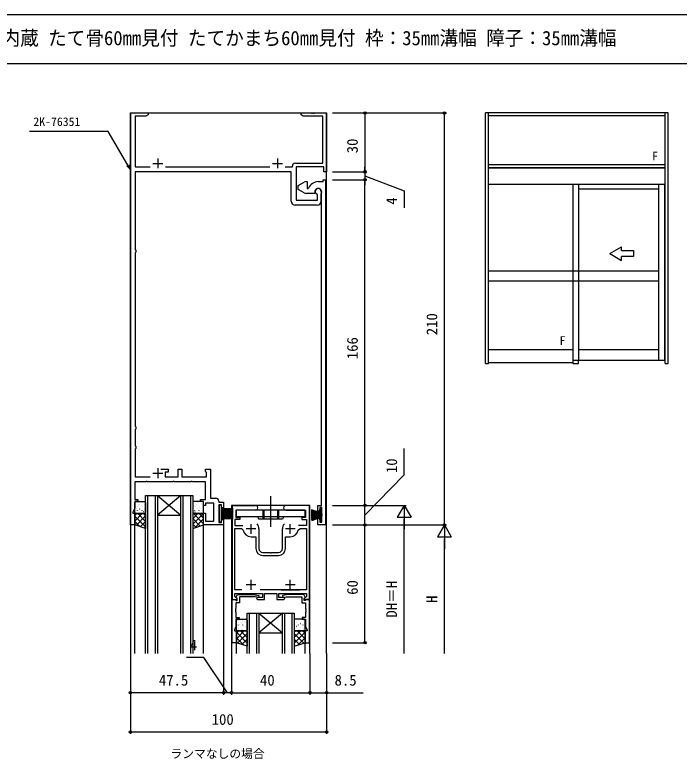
# Model space of a CAD drawing. Units: millimetres, scale not verified. Extents: x -437 to 438, y -681 to 679.
# Drawn here: x -116.5 to 221.9, y 264.5 to 643.8 of the extents above; entities that cross this region are included whole.
import ezdxf
from ezdxf.enums import TextEntityAlignment as Align

# ---------------------------------------------------------------- set-up
doc = ezdxf.new("R2010")
doc.units = ezdxf.units.MM
doc.header["$LTSCALE"] = 4
for name, color, linetype in [('0-1_USER1', 3, 'Continuous'), ('0-2_YKK_11', 7, 'Continuous'), ('0-3_YKK_12', 2, 'Continuous'), ('0-4_YKK_13', 4, 'Continuous'), ('0-5_YKK_A1', 4, 'Continuous'), ('0-6_YKK_D', 6, 'Continuous'), ('0-7_YKK_ZWAK', 7, 'Continuous')]:
    doc.layers.add(name, color=color, linetype=linetype)
doc.styles.add('ＭＳ ゴシック', font='')
doc.styles.get('ＭＳ ゴシック').set_extended_font_data('MS Gothic')

msp = doc.modelspace()

# ---------------------------------------------------------------- linework, layer by layer
at = {"layer": '0-2_YKK_11'}
for p, q in [((-43.65, 570.6), (-43.65, 565.6)), ((17.35, 570.6), (17.35, 565.6)), ((-46.15, 568.1), (-41.15, 568.1)), ((-39.762, 566.3), (13.462, 566.3)), ((14.85, 568.1), (19.85, 568.1)), ((39.55, 553.8), (39.55, 548.8)), ((37.55, 546.8), (26.35, 546.8)), ((-46.15, 410.2), (-41.15, 410.2)), ((-43.65, 412.7), (-43.65, 407.7)), ((-5.85, 393.8), (6.1, 393.8)), ((3.85, 379.3), (3.85, 384.3)), ((23.85, 379.3), (23.85, 384.3)), ((6.35, 381.8), (1.35, 381.8)), ((7.85, 381.8), (7.85, 371.8)), ((19.85, 371.8), (19.85, 381.8)), ((26.35, 381.8), (21.35, 381.8)), ((9.85, 368.3), (17.85, 368.3)), ((6.35, 353.3), (1.35, 353.3)), ((3.85, 350.8), (3.85, 355.8)), ((26.35, 353.3), (21.35, 353.3)), ((23.85, 350.8), (23.85, 355.8)), ((19.133, 350.8), (8.567, 350.8))]:
    msp.add_line(p, q, dxfattribs=at)
for points in [[(-55.35, 396.8), (-53.85, 396.8), (-53.85, 395.8), (-55.35, 395.8), (-55.35, 392.445), (-56.35, 390.3), (-56.35, 389.8), (-55.35, 389.8), (-55.35, 383.8), (-57.65, 383.8), (-57.65, 593.8), (-48.65, 593.8), (-48.65, 592.8), (-49.741, 592.17), (-55.15, 592.17), (-55.15, 566.3), (-47.538, 566.3)], [(26.42, 568.23), (40.42, 568.23), (40.42, 592.17), (30.441, 592.17), (29.35, 592.8), (29.35, 593.8), (34.392, 593.8), (34.575, 593.68), (35.125, 593.68), (35.308, 593.8), (35.392, 593.8), (35.575, 593.68), (36.125, 593.68), (36.308, 593.8), (42.35, 593.8), (42.35, 563.8), (40.85, 563.8), (40.85, 566.3), (26.85, 566.3), (26.85, 549.3), (37.62, 549.3), (37.62, 552.155), (37.442, 552.429)], [(21.238, 566.3), (24.92, 566.3), (24.92, 566.73)], [(24.35, 548.8), (24.35, 563.8), (-55.15, 563.8), (-55.15, 524.094), (-54.887, 523.796), (-54.887, 522.804), (-55.15, 522.506), (-55.15, 434.094), (-54.887, 433.796), (-54.887, 432.804), (-55.15, 432.506), (-55.15, 424.094), (-54.887, 423.796), (-54.887, 422.804), (-55.15, 422.506), (-55.15, 408.3), (-47.504, 408.3)], [(30.85, 553.068), (27.85, 554.8), (27.85, 556.8), (30.85, 558.532)], [(31.85, 558.8), (32.35, 558.8), (32.35, 555.3), (32.859, 555.3), (33.137, 555.487)], [(41.85, 559.8), (41.85, 383.8), (37.85, 383.8), (37.85, 387.3), (38.65, 387.3), (38.85, 385.3), (39.92, 385.3), (39.92, 388.592), (40.04, 388.775), (40.04, 389.325), (39.92, 389.508), (39.92, 392.8), (38.85, 392.8), (38.65, 390.8), (37.85, 390.8), (37.85, 393.8), (39.65, 393.8), (39.65, 548.546), (39.61, 548.696), (39.605, 548.705), (39.595, 548.722), (39.59, 548.73), (39.55, 548.88), (39.55, 552.418), (39.593, 552.573)], [(38.05, 558.8), (40.55, 558.8), (40.55, 559.8), (41.85, 559.8)], [(36.25, 553.5), (36.25, 552.8), (31.85, 552.8)], [(-42.1, 412.3), (-38.45, 412.3), (-38.45, 410.8), (-39.95, 410.8), (-39.95, 408.3), (-33.35, 408.3), (-33.35, 412.3), (-31.35, 412.3), (-31.35, 408.3), (-18.85, 408.3), (-18.85, 410.6), (-19.05, 410.8), (-19.35, 411.1), (-19.35, 412.3), (-16.85, 412.3), (-16.85, 397.5), (-14.15, 397.5)], [(-12.65, 396), (-12.65, 395.4), (-10.15, 395.4), (-10.15, 392.6), (-11.15, 392.6), (-11.15, 394.1), (-12.65, 394.1), (-12.65, 385.1), (-11.15, 385.1), (-11.15, 386.6), (-10.15, 386.6), (-10.15, 383.8), (-20.35, 383.8), (-20.35, 389.8), (-19.35, 389.8), (-19.35, 385.73), (-15.15, 385.73), (-15.15, 395), (-19.35, 395), (-19.35, 393.8), (-20.35, 393.8), (-20.35, 395.8), (-21.85, 395.8), (-21.85, 396.8), (-19.35, 396.8), (-19.35, 405.8), (-25.892, 405.8), (-26.075, 405.92), (-26.625, 405.92), (-26.808, 405.8), (-35.192, 405.8), (-35.375, 405.92), (-35.925, 405.92), (-36.108, 405.8), (-48.892, 405.8), (-49.075, 405.92), (-49.625, 405.92), (-49.808, 405.8), (-55.35, 405.8), (-55.35, 396.8)], [(-5.85, 393.8), (-5.85, 345.8), (-3.374, 345.8), (-3.214, 346.188), (-4.35, 347.324), (-4.35, 348.8), (9.65, 348.8), (9.65, 346.8), (7.15, 346.8), (6.65, 346.3), (7.15, 345.8), (10.65, 345.8), (10.65, 348.8), (17.05, 348.8), (17.05, 345.8), (20.55, 345.8), (21.05, 346.3), (20.55, 346.8), (18.05, 346.8), (18.05, 348.8), (32.05, 348.8), (32.05, 347.324), (30.914, 346.188), (31.074, 345.8), (33.55, 345.8), (33.55, 393.8), (21.6, 393.8)], [(6.1, 391.3), (-3.95, 391.3), (-3.95, 387.6), (-1.95, 387.6), (-1.95, 386.6), (-4.35, 386.6), (-4.35, 383.5), (-0.358, 383.5)], [(21.6, 391.3), (31.65, 391.3), (31.65, 387.6), (29.65, 387.6), (29.65, 386.6), (32.05, 386.6), (32.05, 383.5), (28.058, 383.5)], [(-0.867, 350.8), (-4.35, 350.8), (-4.35, 382), (-1.086, 382), (-0.098, 381.16)], [(27.798, 381.16), (28.786, 382), (32.05, 382), (32.05, 350.8), (19.133, 350.8), (28.567, 350.8)], [(3.85, 377.8), (6.35, 377.8), (6.35, 371.8)], [(21.35, 371.8), (21.35, 377.8), (23.85, 377.8)], [(9.85, 369.8), (13.392, 369.8), (13.575, 369.68), (14.125, 369.68), (14.308, 369.8), (17.85, 369.8)]]:
    msp.add_lwpolyline(points, dxfattribs=at)
for points in [[(-5.85, 323.8), (-5.85, 345.8), (-4.22, 345.8), (-3.92, 345.5), (-3.72, 345.3), (-3.25, 345.3), (-3.25, 346.25), (-3.75, 346.75), (-3.75, 347.088), (-3.05, 348.3), (4.958, 348.3), (7.837, 347.792), (7.663, 346.808), (6.005, 347.1), (-2.05, 347.1), (-2.05, 344.1), (-3.92, 344.1), (-3.92, 341.308), (-4.04, 341.125), (-4.04, 340.575), (-3.92, 340.392), (-3.92, 340.308), (-4.04, 340.125), (-4.04, 339.575), (-3.92, 339.392), (-3.92, 336.6), (-2.15, 336.6), (-2.15, 335.8), (-3.92, 335.8), (-3.92, 331.865), (-4.65, 330.3), (-4.65, 329.8), (-3.65, 329.8), (-3.65, 323.8)], [(33.55, 323.8), (33.55, 345.8), (31.92, 345.8), (31.62, 345.5), (31.42, 345.3), (30.95, 345.3), (30.95, 346.25), (31.45, 346.75), (31.45, 347.088), (30.75, 348.3), (22.742, 348.3), (19.863, 347.792), (20.037, 346.808), (21.695, 347.1), (29.75, 347.1), (29.75, 344.1), (31.62, 344.1), (31.62, 341.308), (31.74, 341.125), (31.74, 340.575), (31.62, 340.392), (31.62, 340.308), (31.74, 340.125), (31.74, 339.575), (31.62, 339.392), (31.62, 336.6), (29.85, 336.6), (29.85, 335.8), (31.62, 335.8), (31.62, 331.865), (32.35, 330.3), (32.35, 329.8), (31.35, 329.8), (31.35, 323.8)]]:
    msp.add_lwpolyline(points, close=True, dxfattribs=at)
for centre, radius, start, end in [((26.42, 566.73), 1.5, 90.00001, 179.99999), ((31.85, 556.8), 2, 89.99998, 120), ((38.05, 553.5), 5.3, 89.99999, 157.9757), ((38.05, 553.5), 1.8, 328.99728, 179.99999), ((38.05, 553.8), 1.5, 0.00002, 246.07405), ((31.85, 554.8), 2, 240, 270.00002), ((26.35, 548.8), 2, 180.00001, 269.99999), ((37.55, 548.8), 2, 270.00001, 359.99999), ((-14.15, 396), 1.5, 0.00001, 89.99999), ((6.1, 392.55), 1.25, 269.99999, 90.00001), ((21.6, 392.55), 1.25, 89.99999, 270.00001), ((3.85, 381.8), 4, 359.99998, 40.4398), ((23.85, 381.8), 4, 139.5602, 180.00002), ((3.85, 381.8), 4, 189.20689, 270.00001), ((23.85, 381.8), 4, 269.99999, 350.79311), ((9.85, 371.8), 3.5, 180.00001, 269.99999), ((9.85, 371.8), 2, 180.00001, 269.99999), ((17.85, 371.8), 2, 270.00001, 359.99999), ((17.85, 371.8), 3.5, 270.00001, 359.99999)]:
    msp.add_arc(centre, radius, start, end, dxfattribs=at)
at = {"layer": '0-3_YKK_12'}
for p, q in [((-57.65, 593.8), (-57.65, 318.3)), ((-57.65, 593.8), (42.35, 593.8)), ((42.35, 318.3), (42.35, 593.8)), ((-48.85, 398.8), (-48.85, 318.3)), ((-44.85, 318.3), (-44.85, 398.8)), ((-43.85, 398.8), (-31.85, 398.8)), ((-43.85, 398.8), (-31.85, 388.8)), ((-31.85, 398.8), (-43.85, 388.8)), ((-30.85, 398.8), (-30.85, 318.3)), ((-26.85, 318.3), (-26.85, 398.8)), ((-43.85, 388.8), (-31.85, 388.8)), ((-55.35, 318.3), (-55.35, 383.8)), ((-20.35, 318.3), (-20.35, 383.8)), ((-10.15, 384.1), (-10.15, 318.3)), ((2.85, 338.8), (2.85, 318.3)), ((6.85, 318.3), (6.85, 338.8)), ((7.85, 338.8), (19.85, 338.8)), ((7.85, 338.8), (19.85, 328.8)), ((19.85, 338.8), (7.85, 328.8)), ((20.85, 338.8), (20.85, 318.3)), ((24.85, 318.3), (24.85, 338.8)), ((7.85, 328.8), (19.85, 328.8)), ((-3.65, 318.3), (-3.65, 324)), ((31.35, 318.3), (31.35, 324))]:
    msp.add_line(p, q, dxfattribs=at)
for points in [[(-49.85, 318.3), (-49.85, 398.8), (-43.85, 398.8), (-43.85, 318.3)], [(-31.85, 318.3), (-31.85, 398.8), (-25.85, 398.8), (-25.85, 318.3)], [(33.85, 318.3), (33.85, 393.796), (-6.15, 393.796), (-6.15, 318.3)], [(1.85, 318.3), (1.85, 338.8), (7.85, 338.8), (7.85, 318.3)], [(19.85, 318.3), (19.85, 338.8), (25.85, 338.8), (25.85, 318.3)]]:
    msp.add_lwpolyline(points, dxfattribs=at)
at = {"layer": '0-4_YKK_13'}
for p, q in [((13.798, 398.414), (13.798, 382.833)), ((-55.35, 390.085), (-55.35, 395.3)), ((-54.85, 395.8), (-50.35, 395.8)), ((-53.924, 395.651), (-53.924, 395.689)), ((-53.471, 395.634), (-53.43, 395.697)), ((-51.681, 395.651), (-51.681, 395.689)), ((-49.85, 395.3), (-49.85, 390.085)), ((-25.85, 395.3), (-25.85, 390.085)), ((-20.85, 395.8), (-25.35, 395.8)), ((-24.771, 395.651), (-24.771, 395.689)), ((-23.533, 395.106), (-23.53, 395.113)), ((-22.529, 395.651), (-22.529, 395.689)), ((-21.561, 394.656), (-21.559, 394.663)), ((-20.35, 390.085), (-20.35, 395.3)), ((-55.135, 394.44), (-55.135, 394.477)), ((-55.135, 392.16), (-55.135, 392.197)), ((-54.441, 392.062), (-54.438, 392.069)), ((-53.924, 393.371), (-53.924, 393.409)), ((-53.924, 391.091), (-53.924, 391.129)), ((-53.612, 394.402), (-53.61, 394.409)), ((-52.917, 392.032), (-52.876, 392.095)), ((-52.892, 394.44), (-52.892, 394.477)), ((-52.892, 392.16), (-52.892, 392.197)), ((-52.469, 391.613), (-52.467, 391.62)), ((-51.741, 393.67), (-51.738, 393.677)), ((-51.681, 393.371), (-51.681, 393.409)), ((-51.681, 391.091), (-51.681, 391.129)), ((-50.875, 390.678), (-50.833, 390.741)), ((-50.65, 394.44), (-50.65, 394.477)), ((-50.65, 392.16), (-50.65, 392.197)), ((-50.51, 391.128), (-50.507, 391.135)), ((-25.002, 390.956), (-25, 390.963)), ((-24.771, 393.371), (-24.771, 393.409)), ((-24.771, 391.091), (-24.771, 391.129)), ((-24.261, 393.048), (-24.259, 393.055)), ((-23.74, 394.44), (-23.74, 394.477)), ((-23.74, 392.16), (-23.74, 392.197)), ((-23.301, 392.383), (-23.26, 392.446)), ((-22.529, 393.371), (-22.529, 393.409)), ((-22.529, 391.091), (-22.529, 391.129)), ((-22.302, 392.564), (-22.3, 392.571)), ((-21.497, 394.44), (-21.497, 394.477)), ((-21.497, 392.16), (-21.497, 392.197)), ((-21.259, 391.029), (-21.217, 391.092)), ((-20.431, 391.832), (-20.428, 391.839)), ((-11.15, 392.147), (-5.35, 392.147)), ((-11.15, 391.647), (-5.35, 391.647)), ((-11.15, 391.147), (-5.35, 391.147)), ((31.298, 391.3), (-3.702, 391.3)), ((-3.702, 391.3), (-3.702, 388.1)), ((9.798, 391.3), (9.798, 386.8)), ((10.298, 391.3), (10.298, 386.8)), ((17.298, 391.3), (17.298, 386.8)), ((17.798, 391.3), (17.798, 386.8)), ((31.298, 391.3), (31.298, 388.1)), ((39.419, 389.846), (34.528, 390.886)), ((39.419, 389.946), (34.589, 391.241)), ((39.419, 390.046), (34.664, 391.592)), ((-55.35, 388.629), (-54.394, 389.585)), ((-55.35, 385.801), (-51.566, 389.585)), ((-55.35, 388.335), (-49.85, 382.835)), ((-55.169, 390.004), (-55.167, 390.012)), ((-55.135, 389.88), (-55.135, 389.917)), ((-50.35, 389.585), (-54.85, 389.585)), ((-54.721, 383.602), (-49.85, 388.472)), ((-54.252, 390.015), (-54.211, 390.078)), ((-53.771, 389.585), (-49.85, 385.663)), ((-52.892, 389.88), (-52.892, 389.917)), ((-50.943, 389.585), (-49.85, 388.492)), ((-50.65, 389.88), (-50.65, 389.917)), ((-25.85, 387.017), (-23.282, 389.585)), ((-25.85, 384.188), (-20.453, 389.585)), ((-25.85, 387.119), (-22.008, 383.277)), ((-25.487, 389.585), (-20.35, 384.448)), ((-25.35, 389.585), (-20.85, 389.585)), ((-24.636, 390.366), (-24.595, 390.429)), ((-23.74, 389.88), (-23.74, 389.917)), ((-23.131, 390.224), (-23.128, 390.231)), ((-22.659, 389.585), (-20.35, 387.276)), ((-21.497, 389.88), (-21.497, 389.917)), ((-21.159, 389.774), (-21.157, 389.782)), ((-11.15, 390.647), (-5.35, 390.647)), ((-11.15, 390.147), (-5.35, 390.147)), ((-11.15, 389.647), (-5.35, 389.647)), ((-11.15, 389.147), (-5.35, 389.147)), ((-11.15, 388.647), (-5.35, 388.647)), ((-11.15, 388.147), (-5.35, 388.147)), ((-11.15, 387.647), (-5.35, 387.647)), ((-11.15, 387.147), (-5.35, 387.147)), ((-3.702, 388.1), (31.298, 388.1)), ((7.048, 388.1), (7.798, 386.8)), ((20.549, 388.1), (19.798, 386.8)), ((34.419, 389.446), (39.419, 389.446)), ((34.419, 388.146), (39.419, 388.146)), ((39.419, 389.546), (34.426, 389.808)), ((39.419, 389.346), (34.426, 389.085)), ((39.419, 388.246), (34.426, 388.508)), ((39.419, 388.046), (34.426, 387.785)), ((39.419, 389.646), (34.446, 390.169)), ((39.419, 389.246), (34.446, 388.724)), ((39.419, 388.346), (34.446, 388.869)), ((39.419, 387.946), (34.446, 387.424)), ((39.419, 389.746), (34.481, 390.529)), ((39.419, 388.446), (34.481, 389.229)), ((39.419, 389.146), (34.481, 388.364)), ((39.419, 387.846), (34.481, 387.064)), ((39.419, 387.746), (34.528, 386.707)), ((39.419, 387.646), (34.589, 386.352)), ((39.419, 387.546), (34.664, 386.001)), ((39.119, 389.099), (39.119, 388.494)), ((39.119, 387.449), (39.119, 385.796)), ((-55.35, 385.506), (-52.858, 383.014)), ((-52.57, 382.924), (-49.85, 385.644)), ((-25.85, 384.291), (-24.159, 382.599)), ((-24.818, 382.392), (-20.35, 386.86)), ((-20.688, 383.694), (-20.35, 384.031)), ((19.798, 386.8), (7.798, 386.8)), ((-50.42, 382.246), (-49.85, 382.816)), ((-3.65, 330.3), (-3.65, 335.3)), ((-3.15, 335.8), (1.35, 335.8)), ((-2.633, 335.093), (-2.633, 335.13)), ((-1.422, 334.024), (-1.422, 334.061)), ((-1.184, 335.572), (-1.181, 335.579)), ((-0.391, 335.093), (-0.391, 335.13)), ((0.688, 334.84), (0.69, 334.847)), ((0.821, 334.024), (0.821, 334.061)), ((1.85, 335.3), (1.85, 330.3)), ((25.85, 335.3), (25.85, 330.3)), ((30.85, 335.8), (26.35, 335.8)), ((26.879, 334.024), (26.879, 334.061)), ((27.012, 334.84), (27.01, 334.847)), ((28.091, 335.093), (28.091, 335.13)), ((28.884, 335.572), (28.881, 335.579)), ((29.122, 334.024), (29.122, 334.061)), ((30.333, 335.093), (30.333, 335.13)), ((31.35, 330.3), (31.35, 335.3)), ((-2.741, 331.175), (-2.738, 331.182)), ((-2.633, 332.813), (-2.633, 332.85)), ((-2.633, 330.533), (-2.633, 330.57)), ((-2.597, 331.321), (-2.555, 331.384)), ((-2.012, 333.232), (-2.01, 333.239)), ((-1.422, 331.744), (-1.422, 331.781)), ((-1.262, 333.338), (-1.22, 333.401)), ((-0.782, 330.69), (-0.779, 330.697)), ((-0.391, 332.813), (-0.391, 332.85)), ((-0.391, 330.533), (-0.391, 330.57)), ((-0.041, 332.783), (-0.038, 332.79)), ((0.781, 331.985), (0.822, 332.047)), ((0.821, 331.744), (0.821, 331.781)), ((26.919, 331.985), (26.878, 332.047)), ((26.879, 331.744), (26.879, 331.781)), ((27.741, 332.783), (27.738, 332.79)), ((28.091, 332.813), (28.091, 332.85)), ((28.091, 330.533), (28.091, 330.57)), ((28.482, 330.69), (28.479, 330.697)), ((28.962, 333.338), (28.92, 333.401)), ((29.122, 331.744), (29.122, 331.781)), ((29.712, 333.232), (29.71, 333.239)), ((30.297, 331.321), (30.255, 331.384)), ((30.333, 332.813), (30.333, 332.85)), ((30.333, 330.533), (30.333, 330.57)), ((30.441, 331.175), (30.438, 331.182)), ((-3.65, 328.58), (-2.43, 329.8)), ((-3.65, 325.751), (0.399, 329.8)), ((-3.65, 329.092), (1.85, 323.592)), ((-3.65, 326.264), (-0.084, 322.698)), ((1.35, 329.8), (-3.15, 329.8)), ((-2.98, 323.593), (1.85, 328.423)), ((-1.53, 329.8), (1.85, 326.42)), ((1.09, 329.958), (1.092, 329.965)), ((1.299, 329.8), (1.85, 329.249)), ((29.23, 329.8), (25.85, 326.42)), ((26.401, 329.8), (25.85, 329.249)), ((31.35, 329.092), (25.85, 323.592)), ((30.68, 323.593), (25.85, 328.423)), ((26.35, 329.8), (30.85, 329.8)), ((26.61, 329.958), (26.608, 329.965)), ((31.35, 325.751), (27.301, 329.8)), ((31.35, 326.264), (27.784, 322.698)), ((31.35, 328.58), (30.13, 329.8)), ((-0.819, 322.925), (1.85, 325.594)), ((1.341, 322.257), (1.85, 322.766)), ((28.519, 322.925), (25.85, 325.594)), ((26.359, 322.257), (25.85, 322.766))]:
    msp.add_line(p, q, dxfattribs=at)
for points in [[(-12.35, 393.897), (-12.35, 385.397), (-11.15, 385.397), (-11.15, 393.897)], [(-55.35, 383.8), (-55.35, 389.585), (-49.85, 389.585), (-49.85, 382.066)], [(-20.35, 383.8), (-20.35, 389.585), (-25.85, 389.585), (-25.85, 382.066)], [(-3.65, 323.8), (-3.65, 329.8), (1.85, 329.8), (1.85, 322.1)], [(31.35, 323.8), (31.35, 329.8), (25.85, 329.8), (25.85, 322.1)]]:
    msp.add_lwpolyline(points, close=True, dxfattribs=at)
for points in [[(39.919, 391.796), (39.119, 391.796), (39.119, 390.144)], [(39.119, 385.796), (39.919, 385.796), (39.919, 391.796)]]:
    msp.add_lwpolyline(points, dxfattribs=at)
for centre, start, end in [((-54.85, 395.3), 90, 180), ((-50.35, 395.3), 0, 90), ((-25.35, 395.3), 90, 180), ((-20.85, 395.3), 0, 90), ((-54.85, 390.085), 180, 270), ((-50.35, 390.085), 270, 0), ((-25.35, 390.085), 180, 270), ((-20.85, 390.085), 270, 0), ((-3.15, 335.3), 90, 180), ((1.35, 335.3), 0, 90), ((26.35, 335.3), 90, 180), ((30.85, 335.3), 0, 90), ((-3.15, 330.3), 180, 270), ((1.35, 330.3), 270, 0), ((26.35, 330.3), 180, 270), ((30.85, 330.3), 270, 0)]:
    msp.add_arc(centre, 0.5, start, end, dxfattribs=at)
at = {"layer": '0-5_YKK_A1'}
for p, q in [((123.35, 466.05), (123.35, 593.8)), ((216.35, 593.8), (123.35, 593.8)), ((124.85, 466.05), (124.85, 593.8)), ((214.85, 592.3), (124.85, 592.3)), ((214.85, 466.05), (214.85, 593.8)), ((216.35, 466.05), (216.35, 593.8)), ((214.85, 567.3), (124.85, 567.3)), ((214.85, 565.8), (124.85, 565.8)), ((214.85, 565.6), (124.85, 565.6)), ((214.85, 557.3), (124.85, 557.3)), ((167.725, 557.3), (167.725, 467.8)), ((170.725, 557.3), (170.725, 467.8)), ((211.625, 555.05), (170.725, 555.05)), ((211.625, 467.8), (211.625, 557.3)), ((186.584, 522.145), (192.584, 525.609)), ((192.584, 523.645), (192.584, 525.609)), ((186.584, 522.145), (192.584, 518.68)), ((192.584, 518.68), (192.584, 520.645)), ((124.85, 513.3), (211.625, 513.3)), ((124.85, 508.3), (211.625, 508.3)), ((124.85, 473.3), (167.725, 473.3)), ((170.725, 473.3), (211.625, 473.3)), ((123.35, 466.05), (124.85, 466.05)), ((124.85, 466.55), (167.725, 466.55)), ((214.85, 466.05), (216.35, 466.05))]:
    msp.add_line(p, q, dxfattribs=at)
for points in [[(167.725, 467.8), (214.625, 467.8), (214.625, 557.3)], [(192.584, 523.645), (198.584, 523.645), (198.584, 520.645), (192.584, 520.645)], [(167.725, 467.8), (167.725, 466.05), (170.725, 466.05), (170.725, 467.8)]]:
    msp.add_lwpolyline(points, dxfattribs=at)
at = {"layer": '0-6_YKK_D'}
for p, q in [((45.35, 593.8), (62.85, 593.8)), ((45.35, 593.8), (103.35, 593.8)), ((61.85, 593.8), (61.85, 563.8)), ((102.35, 383.8), (102.35, 593.8)), ((61.85, 563.8), (61.85, 566.35)), ((45.35, 563.8), (62.85, 563.8)), ((45.35, 563.8), (62.85, 563.8)), ((61.85, 563.8), (61.85, 559.8)), ((61.85, 563.8), (61.85, 559.8)), ((45.35, 559.8), (62.85, 559.8)), ((45.35, 559.8), (62.85, 559.8)), ((61.85, 559.8), (61.85, 557.25)), ((61.85, 393.8), (61.85, 559.8)), ((45.35, 393.8), (62.85, 393.8)), ((45.35, 393.8), (82.85, 393.8)), ((45.35, 393.8), (62.85, 393.8)), ((61.85, 383.8), (61.85, 393.8)), ((81.85, 393.8), (78.35, 387.738)), ((81.85, 393.8), (85.35, 387.738)), ((81.85, 393.8), (81.85, 381.676)), ((78.35, 387.738), (85.35, 387.738)), ((45.35, 383.8), (62.85, 383.8)), ((45.35, 383.8), (103.35, 383.8)), ((45.35, 383.8), (103.35, 383.8)), ((45.35, 383.8), (62.85, 383.8)), ((61.85, 323.8), (61.85, 383.8)), ((81.85, 318.3), (81.85, 386.8)), ((102.35, 383.8), (98.85, 377.738)), ((102.35, 383.8), (105.85, 377.738)), ((102.35, 383.8), (102.35, 371.676)), ((98.85, 377.738), (105.85, 377.738)), ((102.35, 318.3), (102.35, 376.8)), ((45.35, 323.8), (62.85, 323.8)), ((-57.65, 318.3), (-57.65, 297.3)), ((-57.65, 317.3), (-57.65, 277.3)), ((-10.15, 318.3), (-10.15, 297.3)), ((-10.15, 318.3), (-10.15, 297.3)), ((-6.15, 318.3), (-6.15, 297.3)), ((-6.15, 318.3), (-6.15, 297.3)), ((33.85, 318.3), (33.85, 297.3)), ((33.85, 318.3), (33.85, 297.3)), ((42.35, 318.3), (42.35, 297.3)), ((42.35, 309.3), (42.35, 277.3)), ((-10.15, 298.3), (-57.65, 298.3)), ((-6.15, 298.3), (-10.15, 298.3)), ((-6.15, 298.3), (33.85, 298.3)), ((-57.65, 278.3), (42.35, 278.3))]:
    msp.add_line(p, q, dxfattribs=at)
for points in [[(-57.65, 564.914), (-58.925, 567.123), (-68.865, 584.339), (-108.943, 584.339)], [(-58.333, 567.464), (-57.65, 564.914), (-59.517, 566.781)], [(61.85, 561.8), (81.85, 554.189), (81.85, 545.459)], [(61.85, 388.8), (81.85, 409.412), (81.85, 422.787)], [(-8.15, 298.3), (-20.261, 316.215), (-28.991, 316.215)], [(33.85, 298.3), (42.35, 298.3), (60.96, 298.3)]]:
    msp.add_lwpolyline(points, dxfattribs=at)
for centre in [(61.85, 593.8), (102.35, 593.8), (61.85, 563.8), (61.85, 563.8), (61.85, 559.8), (61.85, 559.8), (61.85, 393.8), (61.85, 393.8), (61.85, 383.8), (61.85, 383.8), (102.35, 383.8), (61.85, 323.8), (-57.65, 298.3), (-10.15, 298.3), (-10.15, 298.3), (-6.15, 298.3), (-6.15, 298.3), (33.85, 298.3), (33.85, 298.3), (42.35, 298.3), (-57.65, 278.3), (42.35, 278.3)]:
    msp.add_circle(centre, 0.637, dxfattribs=at)
at = {"layer": '0-7_YKK_ZWAK'}
for p, q in [((438.3, 643.8), (-436.7, 643.8)), ((438.3, 618.8), (-436.7, 618.8))]:
    msp.add_line(p, q, dxfattribs=at)

# ---------------------------------------------------------------- texts
at = {"layer": '0-1_USER1', "style": 'ＭＳ ゴシック', "width": 0.95}
msp.add_text(' エンジン内蔵 たて骨60㎜見付 たてかまち60㎜見付 枠：35㎜溝幅 障子：35㎜溝幅', height=7.331, dxfattribs=at).set_placement((-166.034, 626.13), align=Align.BOTTOM_LEFT)
at = {"layer": '0-1_USER1', "style": 'ＭＳ ゴシック'}
msp.add_text('ランマなしの場合', height=4.399, dxfattribs=at).set_placement((-37.217, 263.652), align=Align.BOTTOM_LEFT)
at = {"layer": '0-5_YKK_A1', "style": 'ＭＳ ゴシック'}
for p in [(208.145, 568.3), (161.02, 474.3)]:
    msp.add_text('F', height=4.399, dxfattribs=at).set_placement(p, align=Align.BOTTOM_LEFT)
at = {"layer": '0-6_YKK_D', "style": 'ＭＳ ゴシック'}
for s, height, p in [('2K-76351', 4.399, (-107.04, 585.839)), ('4', 5.499, (-27.374, 318.215)), ('47.5', 5.499, (-43.105, 300.3)), ('40', 5.499, (8.395, 300.3)), ('8.5', 5.499, (46.389, 300.3)), ('100', 5.499, (-16.215, 280.3))]:
    msp.add_text(s, height=height, dxfattribs=at).set_placement(p, align=Align.BOTTOM_LEFT)
for s, p in [('30', (59.85, 573.26)), ('4', (79.85, 547.075)), ('210', (100.35, 480.533)), ('166', (59.85, 468.341)), ('10', (79.85, 410.261)), ('60', (59.85, 348.239)), ('DH＝H', (79.85, 336.591)), ('H', (100.35, 344.056))]:
    msp.add_text(s, height=5.499, rotation=90, dxfattribs=at).set_placement(p, align=Align.BOTTOM_LEFT)

doc.saveas('drawing.dxf')
